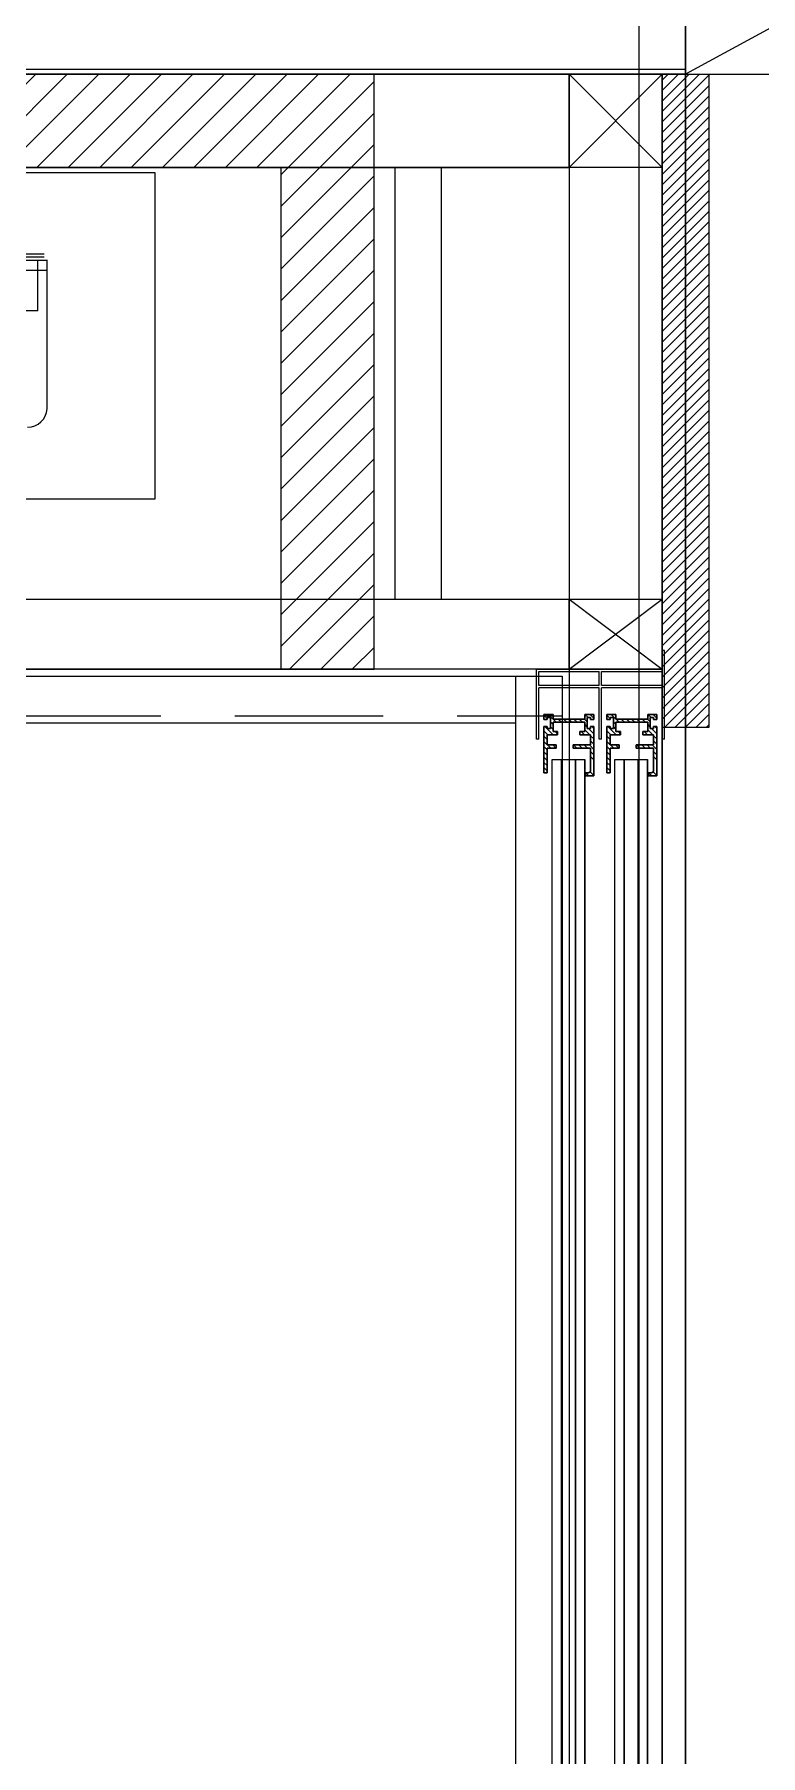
# Model space of a CAD drawing. Header units: millimetres. Extents: x 54215 to 67697, y 23496 to 56611.
# Drawn here: x 56970 to 57001.1, y 40769.7 to 40843.5 of the extents above; entities that cross this region are included whole.
import ezdxf

# ---------------------------------------------------------------- set-up
doc = ezdxf.new("R2010")
doc.units = ezdxf.units.MM
doc.linetypes.add('DASHED2', pattern=[9.525, 6.35, -3.175])
for name, color, linetype, lineweight in [('- 0.25', 43, 'Continuous', 25), ('ahşap', 27, 'Continuous', 25), ('alüm. pofil', 123, 'Continuous', 25), ('no3_kutuprofil kesit', 74, 'Continuous', 18), ('çizgi', 7, 'Continuous', 30), ('ölçü', 4, 'Continuous', 13)]:
    doc.layers.add(name, color=color, linetype=linetype, lineweight=lineweight)
doc.layers.add('cam', color=130, linetype='Continuous')
doc.layers.add('no3_tefriş ön ince', color=7, linetype='Continuous', lineweight=18, true_color=0x8c1aff)

# ---------------------------------------------------------------- blocks, each defined once
blk = doc.blocks.new('cephe pasta')
at = {"true_color": 0x2776bb}
h = blk.add_hatch(dxfattribs=at)
h.set_pattern_fill('ANSI31', color=152, scale=0.3)
h.set_pattern_definition([(45, (6736.7787, 16780.127), (-0.67351921, 0.67351921), [])])
h.paths.add_polyline_path([(10799.005, 21202.886), (10799.005, 21181.386), (10803.005, 21181.386), (10803.005, 21206.886), (10738.005, 21206.886), (10738.005, 21181.386), (10742.005, 21181.386), (10742.005, 21202.886)])
h = blk.add_hatch()
h.set_pattern_fill('ANSI31', color=230, scale=0.1)
h.set_pattern_definition([(45, (6736.7787, 16841.92266), (-0.224506403, 0.224506403), [])])
h.paths.add_polyline_path([(10815.362, 21206.886), (10817.362, 21206.886), (10817.362, 21178.886), (10815.362, 21178.886)])
at = {"color": 241, "lineweight": 15, "true_color": 0xf7abae}
blk.add_line((10730.362, 21206.886), (10811.362, 21206.886), dxfattribs=at)
at = {"color": 231, "lineweight": 15}
for p, q in [((10730.362, 21202.886), (10811.362, 21202.886)), ((10811.362, 21202.886), (10811.362, 20992.078)), ((10815.362, 21202.886), (10815.362, 20988.078)), ((10815.362, 20988.078), (10815.362, 21202.886))]:
    blk.add_line(p, q, dxfattribs=at)
at = {"color": 143, "true_color": 0x7aafdf}
for p, q in [((10788.865, 21199.18), (10751.345, 21199.18)), ((10789.005, 21198.9), (10751.205, 21198.9)), ((10789.005, 21198.9), (10751.205, 21198.9)), ((10788.865, 21199.04), (10751.345, 21199.04)), ((10788.986, 21198.48), (10785.822, 21198.48)), ((10788.585, 21196.745), (10788.585, 21198.9)), ((10788.986, 21192.547), (10788.986, 21198.9)), ((10788.585, 21196.745), (10751.625, 21196.745))]:
    blk.add_line(p, q, dxfattribs=at)
at = {"color": 215, "true_color": 0xa953a0}
blk.add_line((10809.062, 21181.086), (10809.062, 21179.086), dxfattribs=at)
at = {"color": 6, "linetype": 'DASHED2'}
blk.add_line((10730.362, 21179.391), (10811.062, 21179.391), dxfattribs=at)
at = {"color": 231, "lineweight": 15}
for points in [[(10730.362, 21206.886), (10811.362, 21206.886), (10811.362, 21202.886), (10730.362, 21202.886)], [(10805.891, 21202.886), (10803.891, 21202.886), (10803.891, 21184.386), (10805.891, 21184.386)], [(10730.362, 21184.386), (10811.362, 21184.386), (10811.362, 21181.386), (10730.362, 21181.386)]]:
    blk.add_lwpolyline(points, close=True, dxfattribs=at)
at = {"color": 152, "true_color": 0x2776bb}
for points in [[(10738.005, 21181.386), (10803.005, 21181.386), (10803.005, 21206.886), (10738.005, 21206.886)], [(10799.005, 21181.386), (10742.005, 21181.386), (10742.005, 21202.886), (10799.005, 21202.886)]]:
    blk.add_lwpolyline(points, close=True, dxfattribs=at)
at = {"color": 231, "lineweight": 15}
for points in [[(10811.362, 21206.886), (10815.362, 21206.886), (10815.362, 21202.886), (10811.362, 21202.886), (10811.362, 21206.886), (10815.362, 21202.886), (10811.362, 21202.886), (10815.362, 21206.886)], [(10811.362, 21184.386), (10815.362, 21184.386), (10815.362, 21181.386), (10811.362, 21181.386), (10811.362, 21184.386), (10815.362, 21181.386), (10811.362, 21181.386), (10815.362, 21184.386)]]:
    blk.add_lwpolyline(points, dxfattribs=at)
at = {"color": 230}
blk.add_lwpolyline([(10815.362, 21206.886), (10817.362, 21206.886), (10817.362, 21178.886), (10815.362, 21178.886)], close=True, dxfattribs=at)
at = {"color": 143, "true_color": 0x7aafdf}
blk.add_lwpolyline([(10746.605, 21202.68), (10793.605, 21202.68), (10793.605, 21188.68), (10746.605, 21188.68)], close=True, dxfattribs=at)
blk.add_arc((10788.147, 21192.6), 0.84, 270, 356.35675, dxfattribs=at)
at = {"layer": 'ahşap', "color": 215, "true_color": 0xa953a0}
for points in [[(10730.362, 21181.086), (10811.062, 21181.086), (10811.062, 21021.378), (10730.362, 21021.378)], [(10732.362, 21179.086), (10809.062, 21179.086), (10809.062, 21023.378), (10732.362, 21023.378)]]:
    blk.add_lwpolyline(points, close=True, dxfattribs=at)
at = {"layer": 'alüm. pofil', "color": 114, "true_color": 0x139b48}
for p, q in [((10815.462, 21182.186), (10815.362, 21182.186)), ((10815.362, 21181.386), (10815.362, 21182.186)), ((10815.462, 21181.386), (10815.462, 21182.186)), ((10809.962, 21178.386), (10809.962, 21181.386)), ((10809.962, 21181.386), (10815.362, 21181.386)), ((10810.062, 21181.286), (10812.662, 21181.286)), ((10810.062, 21180.686), (10810.062, 21181.286)), ((10812.662, 21180.686), (10812.662, 21181.286)), ((10812.762, 21180.686), (10812.762, 21181.286)), ((10812.762, 21181.286), (10815.362, 21181.286)), ((10815.362, 21180.686), (10815.362, 21181.286)), ((10815.462, 21178.386), (10815.462, 21181.386)), ((10812.662, 21180.686), (10810.062, 21180.686)), ((10812.662, 21180.586), (10810.062, 21180.586)), ((10810.062, 21178.386), (10810.062, 21180.586)), ((10812.662, 21178.386), (10812.662, 21180.586)), ((10815.362, 21180.686), (10812.762, 21180.686)), ((10815.362, 21180.586), (10812.762, 21180.586)), ((10812.762, 21178.386), (10812.762, 21180.586)), ((10815.362, 21178.386), (10815.362, 21180.586)), ((10810.062, 21178.386), (10809.962, 21178.386)), ((10815.462, 21178.386), (10815.362, 21178.386))]:
    blk.add_line(p, q, dxfattribs=at)
at = {"layer": 'alüm. pofil'}
blk.add_line((10812.762, 21178.386), (10812.662, 21178.386), dxfattribs=at)
at = {"layer": 'alüm. pofil', "color": 4}
for p, q in [((10812.034, 21026.037), (10812.034, 21177.515)), ((10814.734, 21026.037), (10814.734, 21177.515))]:
    blk.add_line(p, q, dxfattribs=at)
at = {"layer": 'cam', "color": 4}
for p, q in [((10810.634, 21026.037), (10810.634, 21177.515)), ((10810.634, 21177.515), (10811.034, 21177.515)), ((10811.034, 21177.515), (10811.034, 21026.037)), ((10811.034, 21177.515), (10811.634, 21177.515)), ((10811.034, 21026.037), (10811.034, 21177.515)), ((10811.634, 21177.515), (10811.634, 21026.037)), ((10811.634, 21026.037), (10811.634, 21177.515)), ((10811.634, 21177.515), (10812.034, 21177.515)), ((10812.034, 21177.515), (10812.034, 21026.037)), ((10813.334, 21026.037), (10813.334, 21177.515)), ((10813.334, 21177.515), (10813.734, 21177.515)), ((10813.734, 21177.515), (10813.734, 21026.037)), ((10813.734, 21177.515), (10814.334, 21177.515)), ((10813.734, 21026.037), (10813.734, 21177.515)), ((10814.334, 21177.515), (10814.334, 21026.037)), ((10814.334, 21026.037), (10814.334, 21177.515)), ((10814.334, 21177.515), (10814.734, 21177.515)), ((10814.734, 21177.515), (10814.734, 21026.037))]:
    blk.add_line(p, q, dxfattribs=at)
at = {"layer": 'çizgi', "color": 114, "true_color": 0x139b48}
for p, q in [((10810.676, 21179.45), (10810.286, 21179.45)), ((10810.286, 21179.45), (10810.286, 21179.23)), ((10810.676, 21179.45), (10810.286, 21179.45)), ((10810.286, 21179.45), (10810.286, 21179.23)), ((10810.426, 21179.31), (10810.426, 21179.23)), ((10810.566, 21179.31), (10810.426, 21179.31)), ((10810.566, 21179.31), (10810.566, 21178.85)), ((10810.676, 21179.25), (10810.676, 21179.45)), ((10810.676, 21179.25), (10812.036, 21179.25)), ((10811.356, 21179.25), (10810.676, 21179.25)), ((10811.356, 21179.25), (10812.036, 21179.25)), ((10812.036, 21179.25), (10812.036, 21179.45)), ((10812.036, 21179.45), (10812.426, 21179.45)), ((10812.146, 21179.31), (10812.146, 21178.85)), ((10812.146, 21179.31), (10812.286, 21179.31)), ((10812.286, 21179.31), (10812.286, 21179.23)), ((10812.426, 21179.45), (10812.426, 21179.23)), ((10813.376, 21179.45), (10812.986, 21179.45)), ((10812.986, 21179.45), (10812.986, 21179.23)), ((10813.376, 21179.45), (10812.986, 21179.45)), ((10812.986, 21179.45), (10812.986, 21179.23)), ((10813.126, 21179.31), (10813.126, 21179.23)), ((10813.266, 21179.31), (10813.126, 21179.31)), ((10813.266, 21179.31), (10813.266, 21178.85)), ((10813.376, 21179.25), (10813.376, 21179.45)), ((10813.376, 21179.25), (10814.736, 21179.25)), ((10814.056, 21179.25), (10813.376, 21179.25)), ((10814.056, 21179.25), (10814.736, 21179.25)), ((10814.736, 21179.25), (10814.736, 21179.45)), ((10814.736, 21179.45), (10815.126, 21179.45)), ((10814.846, 21179.31), (10814.846, 21178.85)), ((10814.846, 21179.31), (10814.986, 21179.31)), ((10814.986, 21179.31), (10814.986, 21179.23)), ((10815.126, 21179.45), (10815.126, 21179.23)), ((10810.426, 21179.23), (10810.286, 21179.23)), ((10810.426, 21178.93), (10810.286, 21178.93)), ((10810.286, 21178.93), (10810.286, 21176.95)), ((10810.426, 21178.93), (10810.426, 21178.85)), ((10810.566, 21178.85), (10810.426, 21178.85)), ((10810.426, 21178.14), (10810.426, 21178.57)), ((10810.875, 21178.57), (10810.426, 21178.57)), ((10810.676, 21179.11), (10812.036, 21179.11)), ((10811.356, 21179.11), (10810.676, 21179.11)), ((10810.676, 21179.11), (10810.676, 21178.71)), ((10810.676, 21178.71), (10810.875, 21178.71)), ((10810.875, 21178.71), (10810.875, 21178.57)), ((10811.356, 21179.11), (10812.036, 21179.11)), ((10811.825, 21178.71), (10812.036, 21178.71)), ((10811.825, 21178.71), (10811.825, 21178.57)), ((10811.825, 21178.57), (10812.286, 21178.57)), ((10812.036, 21179.11), (10812.036, 21178.71)), ((10812.146, 21178.85), (10812.286, 21178.85)), ((10812.286, 21179.23), (10812.426, 21179.23)), ((10812.286, 21178.93), (10812.286, 21178.85)), ((10812.286, 21178.93), (10812.426, 21178.93)), ((10812.286, 21178.57), (10812.286, 21178.14)), ((10812.426, 21178.93), (10812.426, 21176.81)), ((10813.126, 21179.23), (10812.986, 21179.23)), ((10813.126, 21178.93), (10812.986, 21178.93)), ((10812.986, 21178.93), (10812.986, 21176.95)), ((10813.126, 21178.93), (10813.126, 21178.85)), ((10813.266, 21178.85), (10813.126, 21178.85)), ((10813.126, 21178.14), (10813.126, 21178.57)), ((10813.575, 21178.57), (10813.126, 21178.57)), ((10813.376, 21179.11), (10814.736, 21179.11)), ((10814.056, 21179.11), (10813.376, 21179.11)), ((10813.376, 21179.11), (10813.376, 21178.71)), ((10813.376, 21178.71), (10813.575, 21178.71)), ((10813.575, 21178.71), (10813.575, 21178.57)), ((10814.056, 21179.11), (10814.736, 21179.11)), ((10814.525, 21178.71), (10814.736, 21178.71)), ((10814.525, 21178.71), (10814.525, 21178.57)), ((10814.525, 21178.57), (10814.986, 21178.57)), ((10814.736, 21179.11), (10814.736, 21178.71)), ((10814.846, 21178.85), (10814.986, 21178.85)), ((10814.986, 21179.23), (10815.126, 21179.23)), ((10814.986, 21178.93), (10814.986, 21178.85)), ((10814.986, 21178.93), (10815.126, 21178.93)), ((10814.986, 21178.57), (10814.986, 21178.14)), ((10815.126, 21178.93), (10815.126, 21176.81)), ((10810.809, 21178.14), (10810.426, 21178.14)), ((10810.426, 21176.95), (10810.426, 21178)), ((10810.809, 21178), (10810.426, 21178)), ((10810.809, 21178), (10810.809, 21178.14)), ((10811.539, 21178.14), (10812.286, 21178.14)), ((10811.539, 21178.14), (10811.539, 21178)), ((10811.539, 21178), (10812.286, 21178)), ((10812.286, 21178), (10812.286, 21177.05)), ((10813.509, 21178.14), (10813.126, 21178.14)), ((10813.126, 21176.95), (10813.126, 21178)), ((10813.509, 21178), (10813.126, 21178)), ((10813.509, 21178), (10813.509, 21178.14)), ((10814.239, 21178.14), (10814.986, 21178.14)), ((10814.239, 21178.14), (10814.239, 21178)), ((10814.239, 21178), (10814.986, 21178)), ((10814.986, 21178), (10814.986, 21177.05)), ((10810.286, 21176.95), (10810.426, 21176.95)), ((10812.076, 21176.81), (10812.076, 21176.95)), ((10812.076, 21176.95), (10812.186, 21176.95)), ((10812.426, 21176.81), (10812.076, 21176.81)), ((10812.986, 21176.95), (10813.126, 21176.95)), ((10814.776, 21176.81), (10814.776, 21176.95)), ((10814.776, 21176.95), (10814.886, 21176.95)), ((10815.126, 21176.81), (10814.776, 21176.81))]:
    blk.add_line(p, q, dxfattribs=at)
for centre in [(10812.186, 21177.05), (10814.886, 21177.05)]:
    blk.add_arc(centre, 0.1, 270, 0, dxfattribs=at)
at = {"layer": 'ölçü', "color": 114, "linetype": 'Continuous', "true_color": 0x139b48}
for p, q in [((10810.286, 21179.414), (10810.426, 21179.274)), ((10810.475, 21179.45), (10810.815, 21179.11)), ((10810.899, 21179.25), (10811.039, 21179.11)), ((10811.124, 21179.25), (10811.264, 21179.11)), ((10811.348, 21179.25), (10811.488, 21179.11)), ((10811.573, 21179.25), (10811.713, 21179.11)), ((10811.797, 21179.25), (10811.937, 21179.11)), ((10812.022, 21179.25), (10812.146, 21179.126)), ((10812.046, 21179.45), (10812.186, 21179.31)), ((10812.271, 21179.45), (10812.426, 21179.295)), ((10812.986, 21179.414), (10813.126, 21179.274)), ((10813.175, 21179.45), (10813.515, 21179.11)), ((10813.599, 21179.25), (10813.739, 21179.11)), ((10813.824, 21179.25), (10813.964, 21179.11)), ((10814.048, 21179.25), (10814.188, 21179.11)), ((10814.273, 21179.25), (10814.413, 21179.11)), ((10814.497, 21179.25), (10814.637, 21179.11)), ((10814.722, 21179.25), (10814.846, 21179.126)), ((10814.746, 21179.45), (10814.886, 21179.31)), ((10814.971, 21179.45), (10815.126, 21179.295)), ((10810.286, 21178.741), (10810.457, 21178.57)), ((10810.286, 21178.516), (10810.426, 21178.376)), ((10810.321, 21178.93), (10810.681, 21178.57)), ((10810.566, 21179.134), (10810.676, 21179.024)), ((10810.566, 21178.91), (10810.676, 21178.8)), ((10810.766, 21178.71), (10810.875, 21178.601)), ((10811.888, 21178.71), (10812.028, 21178.57)), ((10812.036, 21179.011), (10812.146, 21178.901)), ((10812.036, 21178.787), (10812.253, 21178.57)), ((10812.197, 21178.85), (10812.426, 21178.621)), ((10812.286, 21178.537), (10812.426, 21178.397)), ((10812.342, 21178.93), (10812.426, 21178.846)), ((10812.986, 21178.741), (10813.157, 21178.57)), ((10812.986, 21178.516), (10813.126, 21178.376)), ((10813.021, 21178.93), (10813.381, 21178.57)), ((10813.266, 21179.134), (10813.376, 21179.024)), ((10813.266, 21178.91), (10813.376, 21178.8)), ((10813.466, 21178.71), (10813.575, 21178.601)), ((10814.588, 21178.71), (10814.728, 21178.57)), ((10814.736, 21179.011), (10814.846, 21178.901)), ((10814.736, 21178.787), (10814.953, 21178.57)), ((10814.897, 21178.85), (10815.126, 21178.621)), ((10814.986, 21178.537), (10815.126, 21178.397)), ((10815.042, 21178.93), (10815.126, 21178.846)), ((10810.286, 21178.292), (10810.426, 21178.152)), ((10810.286, 21178.067), (10810.426, 21177.927)), ((10810.286, 21177.843), (10810.426, 21177.703)), ((10810.438, 21178.14), (10810.578, 21178)), ((10810.662, 21178.14), (10810.802, 21178)), ((10811.56, 21178.14), (10811.7, 21178)), ((10811.785, 21178.14), (10811.925, 21178)), ((10812.009, 21178.14), (10812.149, 21178)), ((10812.234, 21178.14), (10812.426, 21177.948)), ((10812.286, 21178.312), (10812.426, 21178.172)), ((10812.286, 21177.863), (10812.426, 21177.723)), ((10812.986, 21178.292), (10813.126, 21178.152)), ((10812.986, 21178.067), (10813.126, 21177.927)), ((10812.986, 21177.843), (10813.126, 21177.703)), ((10813.138, 21178.14), (10813.278, 21178)), ((10813.362, 21178.14), (10813.502, 21178)), ((10814.26, 21178.14), (10814.4, 21178)), ((10814.485, 21178.14), (10814.625, 21178)), ((10814.709, 21178.14), (10814.849, 21178)), ((10814.934, 21178.14), (10815.126, 21177.948)), ((10814.986, 21178.312), (10815.126, 21178.172)), ((10814.986, 21177.863), (10815.126, 21177.723)), ((10810.286, 21177.618), (10810.426, 21177.478)), ((10810.286, 21177.394), (10810.426, 21177.254)), ((10810.286, 21177.169), (10810.426, 21177.029)), ((10812.286, 21177.639), (10812.426, 21177.499)), ((10812.986, 21177.618), (10813.126, 21177.478)), ((10812.986, 21177.394), (10813.126, 21177.254)), ((10812.986, 21177.169), (10813.126, 21177.029)), ((10814.986, 21177.639), (10815.126, 21177.499)), ((10812.077, 21176.95), (10812.217, 21176.81)), ((10812.264, 21176.987), (10812.438, 21176.814)), ((10814.777, 21176.95), (10814.917, 21176.81)), ((10814.964, 21176.987), (10815.138, 21176.814))]:
    blk.add_line(p, q, dxfattribs=at)

msp = doc.modelspace()

# ---------------------------------------------------------------- linework, layer by layer
at = {"layer": '- 0.25'}
for p, q in [((56995.888, 41139.963), (56995.888, 40607.963)), ((56997.888, 40607.963), (56997.888, 41019.963))]:
    msp.add_line(p, q, dxfattribs=at)
at = {"layer": 'no3_kutuprofil kesit'}
for p, q in [((57019.888, 40853.771), (56997.888, 40841.771)), ((56997.888, 40841.971), (56965.888, 40841.971)), ((56997.888, 40841.771), (56965.888, 40841.771))]:
    msp.add_line(p, q, dxfattribs=at)
msp.add_lwpolyline([(57019.888, 40853.771), (56997.888, 40853.771), (56997.888, 40841.771), (57019.888, 40841.771)], close=True, dxfattribs=at)
at = {"layer": 'no3_tefriş ön ince'}
msp.add_line((56997.888, 40841.771), (56997.888, 40607.963), dxfattribs=at)

# ---------------------------------------------------------------- block references
msp.add_blockref('cephe pasta', (46181.528, 19634.885))

doc.saveas('drawing.dxf')
